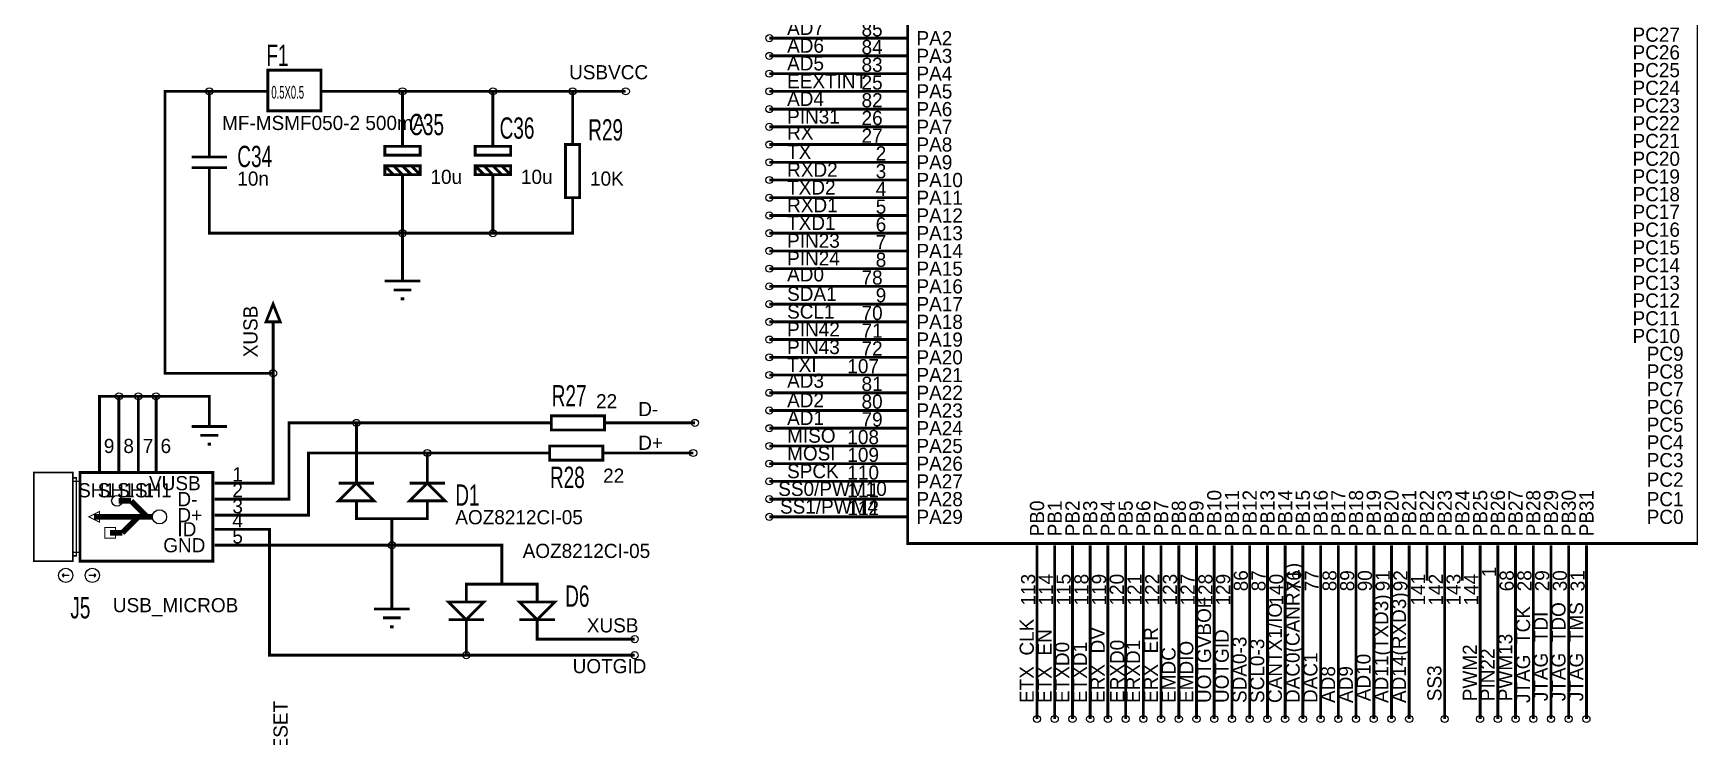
# Model space of a CAD drawing. Header units: inches. Extents: x -16 to 17.4, y -10.5 to 10.5.
# Drawn here: x 1.57 to 10.91, y -3.27 to 0.7 of the extents above; entities that cross this region are included whole.
import ezdxf

# ---------------------------------------------------------------- set-up
doc = ezdxf.new("R2010")
doc.units = ezdxf.units.IN
doc.layers.get('0').update_dxf_attribs({"linetype": 'CONTINUOUS'})

msp = doc.modelspace()

# ---------------------------------------------------------------- linework, layer by layer
for points, const_width in [([(6.5, -2.18), (10.96, -2.18), (10.96, 2.76), (6.5, 2.76), (6.5, -2.18)], 0.016), ([(6.3, 0.67), (5.72, 0.67)], 0.016), ([(6.3, 0.67), (6.5, 0.67)], 0.016), ([(6.3, 0.57), (5.72, 0.57)], 0.016), ([(6.3, 0.57), (6.5, 0.57)], 0.016), ([(2.89, 0.26), (3.19, 0.26), (3.19, 0.49), (2.89, 0.49), (2.89, 0.26)], 0.016), ([(6.3, 0.47), (5.72, 0.47)], 0.016), ([(6.3, 0.47), (6.5, 0.47)], 0.016), ([(2.92, -1.22), (2.31, -1.22), (2.31, 0.37), (2.56, 0.37)], 0.016), ([(2.79, 0.37), (2.56, 0.37)], 0.016), ([(2.56, 0.17), (2.56, 0.37)], 0.016), ([(2.79, 0.37), (2.89, 0.37)], 0.016), ([(3.29, 0.37), (3.19, 0.37)], 0.016), ([(3.29, 0.37), (3.65, 0.37)], 0.016), ([(3.65, 0.18), (3.65, 0.37)], 0.016), ([(4.16, 0.37), (3.65, 0.37)], 0.016), ([(4.61, 0.37), (4.16, 0.37)], 0.016), ([(4.16, 0.18), (4.16, 0.37)], 0.016), ([(4.91, 0.37), (4.61, 0.37)], 0.016), ([(4.61, 0.17), (4.61, 0.37)], 0.016), ([(6.3, 0.37), (5.72, 0.37)], 0.016), ([(6.3, 0.37), (6.5, 0.37)], 0.016), ([(3.65, 0.18), (3.65, 0.08)], 0.016), ([(4.16, 0.18), (4.16, 0.08)], 0.016), ([(6.3, 0.27), (5.72, 0.27)], 0.016), ([(6.3, 0.27), (6.5, 0.27)], 0.016), ([(2.56, 0.17), (2.56, 0.07)], 0.016), ([(4.61, 0.17), (4.61, 0.07)], 0.016), ([(6.3, 0.17), (5.72, 0.17)], 0.016), ([(6.3, 0.17), (6.5, 0.17)], 0.016), ([(2.66, 0), (2.46, 0)], 0.016), ([(2.56, 0), (2.56, 0.07)], 0.016), ([(3.55, 0.01), (3.75, 0.01), (3.75, 0.06), (3.55, 0.06), (3.55, 0.01)], 0.016), ([(3.65, 0.06), (3.65, 0.08)], 0.016), ([(4.06, 0.01), (4.26, 0.01), (4.26, 0.06), (4.06, 0.06), (4.06, 0.01)], 0.016), ([(4.16, 0.06), (4.16, 0.08)], 0.016), ([(4.57, -0.23), (4.65, -0.23), (4.65, 0.07), (4.57, 0.07), (4.57, -0.23)], 0.016), ([(6.3, 0.07), (5.72, 0.07)], 0.016), ([(6.3, 0.07), (6.5, 0.07)], 0.016), ([(2.66, -0.06), (2.46, -0.06)], 0.016), ([(2.56, -0.06), (2.56, -0.13)], 0.016), ([(3.55, -0.1), (3.75, -0.1), (3.75, -0.05), (3.55, -0.05), (3.55, -0.1)], 0.016), ([(3.55, -0.05), (3.6, -0.1)], 0.016), ([(3.6, -0.05), (3.65, -0.1)], 0.016), ([(3.65, -0.05), (3.7, -0.1)], 0.016), ([(3.65, -0.1), (3.65, -0.12)], 0.016), ([(3.7, -0.05), (3.75, -0.1)], 0.016), ([(4.06, -0.1), (4.26, -0.1), (4.26, -0.05), (4.06, -0.05), (4.06, -0.1)], 0.016), ([(4.06, -0.05), (4.11, -0.1)], 0.016), ([(4.11, -0.05), (4.16, -0.1)], 0.016), ([(4.16, -0.05), (4.21, -0.1)], 0.016), ([(4.16, -0.1), (4.16, -0.12)], 0.016), ([(4.21, -0.05), (4.26, -0.1)], 0.016), ([(6.3, -0.03), (5.72, -0.03)], 0.016), ([(6.3, -0.03), (6.5, -0.03)], 0.016), ([(2.56, -0.23), (2.56, -0.13)], 0.016), ([(3.65, -0.22), (3.65, -0.12)], 0.016), ([(4.16, -0.22), (4.16, -0.12)], 0.016), ([(6.3, -0.13), (5.72, -0.13)], 0.016), ([(6.3, -0.13), (6.5, -0.13)], 0.016), ([(2.56, -0.23), (2.56, -0.43), (3.65, -0.43)], 0.016), ([(3.65, -0.22), (3.65, -0.43)], 0.016), ([(4.16, -0.22), (4.16, -0.43)], 0.016), ([(4.61, -0.33), (4.61, -0.23)], 0.016), ([(6.3, -0.23), (5.72, -0.23)], 0.016), ([(6.3, -0.23), (6.5, -0.23)], 0.016), ([(4.61, -0.33), (4.61, -0.43), (4.16, -0.43)], 0.016), ([(6.3, -0.33), (5.72, -0.33)], 0.016), ([(6.3, -0.33), (6.5, -0.33)], 0.016), ([(3.65, -0.6), (3.65, -0.43)], 0.016), ([(3.65, -0.43), (4.16, -0.43)], 0.016), ([(6.3, -0.43), (5.72, -0.43)], 0.016), ([(6.3, -0.43), (6.5, -0.43)], 0.016), ([(6.3, -0.53), (5.72, -0.53)], 0.016), ([(6.3, -0.53), (6.5, -0.53)], 0.016), ([(3.65, -0.6), (3.65, -0.7)], 0.016), ([(6.3, -0.63), (5.72, -0.63)], 0.016), ([(6.3, -0.63), (6.5, -0.63)], 0.016), ([(3.55, -0.7), (3.75, -0.7)], 0.016), ([(3.6, -0.75), (3.7, -0.75)], 0.016), ([(6.3, -0.73), (5.72, -0.73)], 0.016), ([(6.3, -0.73), (6.5, -0.73)], 0.016), ([(2.88, -0.93), (2.96, -0.93), (2.92, -0.83), (2.88, -0.93)], 0.016), ([(3.64, -0.8), (3.66, -0.8)], 0.016), ([(6.3, -0.83), (5.72, -0.83)], 0.016), ([(6.3, -0.83), (6.5, -0.83)], 0.016), ([(2.92, -0.93), (2.92, -1.03)], 0.016), ([(6.3, -0.93), (5.72, -0.93)], 0.016), ([(6.3, -0.93), (6.5, -0.93)], 0.016), ([(2.92, -1.03), (2.92, -1.22)], 0.016), ([(6.3, -1.03), (5.72, -1.03)], 0.016), ([(6.3, -1.03), (6.5, -1.03)], 0.016), ([(2.79, -1.84), (2.92, -1.84), (2.92, -1.22)], 0.016), ([(6.3, -1.13), (5.72, -1.13)], 0.016), ([(6.3, -1.13), (6.5, -1.13)], 0.016), ([(6.3, -1.23), (5.72, -1.23)], 0.016), ([(6.3, -1.23), (6.5, -1.23)], 0.016), ([(1.94, -1.58), (1.94, -1.35), (2.05, -1.35)], 0.016), ([(2.05, -1.58), (2.05, -1.35), (2.16, -1.35)], 0.016), ([(2.16, -1.58), (2.16, -1.35)], 0.016), ([(2.16, -1.35), (2.26, -1.35)], 0.016), ([(2.56, -1.42), (2.56, -1.35), (2.26, -1.35)], 0.016), ([(2.26, -1.58), (2.26, -1.35)], 0.016), ([(6.3, -1.33), (5.72, -1.33)], 0.016), ([(6.3, -1.33), (6.5, -1.33)], 0.016), ([(2.56, -1.42), (2.56, -1.52)], 0.016), ([(2.79, -1.93), (3.01, -1.93), (3.01, -1.5), (3.39, -1.5)], 0.016), ([(4.39, -1.5), (3.39, -1.5)], 0.016), ([(3.39, -1.74), (3.39, -1.5)], 0.016), ([(4.39, -1.5), (4.49, -1.5)], 0.016), ([(4.49, -1.54), (4.79, -1.54), (4.79, -1.46), (4.49, -1.46), (4.49, -1.54)], 0.016), ([(4.89, -1.5), (4.79, -1.5)], 0.016), ([(4.89, -1.5), (5.3, -1.5)], 0.016), ([(6.3, -1.43), (5.72, -1.43)], 0.016), ([(6.3, -1.43), (6.5, -1.43)], 0.016), ([(1.94, -1.58), (1.94, -1.78)], 0.016), ([(2.05, -1.58), (2.05, -1.78)], 0.016), ([(2.16, -1.58), (2.16, -1.78)], 0.016), ([(2.26, -1.58), (2.26, -1.78)], 0.016), ([(2.66, -1.52), (2.46, -1.52)], 0.016), ([(2.61, -1.57), (2.51, -1.57)], 0.016), ([(6.3, -1.53), (5.72, -1.53)], 0.016), ([(6.3, -1.53), (6.5, -1.53)], 0.016), ([(2.57, -1.62), (2.55, -1.62)], 0.016), ([(2.79, -2.02), (3.12, -2.02), (3.12, -1.67), (3.79, -1.67)], 0.016), ([(4.38, -1.67), (3.79, -1.67)], 0.016), ([(3.79, -1.74), (3.79, -1.67)], 0.016), ([(4.38, -1.67), (4.48, -1.67)], 0.016), ([(4.48, -1.71), (4.78, -1.71), (4.78, -1.63), (4.48, -1.63), (4.48, -1.71)], 0.016), ([(4.88, -1.67), (4.78, -1.67)], 0.016), ([(4.88, -1.67), (5.29, -1.67)], 0.016), ([(6.3, -1.63), (5.72, -1.63)], 0.016), ([(6.3, -1.63), (6.5, -1.63)], 0.016), ([(1.57, -2.28), (1.79, -2.28), (1.79, -1.78), (1.57, -1.78), (1.57, -2.28)], 0.008), ([(1.83, -2.28), (2.58, -2.28), (2.58, -1.78), (1.83, -1.78), (1.83, -2.28)], 0.016), ([(3.39, -1.74), (3.39, -1.84)], 0.016), ([(3.79, -1.74), (3.79, -1.84)], 0.016), ([(6.3, -1.73), (5.72, -1.73)], 0.016), ([(6.3, -1.73), (6.5, -1.73)], 0.016), ([(1.79, -2.25), (1.81, -2.25), (1.81, -1.81), (1.79, -1.81), (1.79, -2.25)], 0.008), ([(1.79, -2.23), (1.83, -2.23), (1.83, -1.83), (1.79, -1.83), (1.79, -2.23)], 0.008), ([(2.79, -1.84), (2.59, -1.84)], 0.016), ([(3.49, -1.94), (3.29, -1.94), (3.39, -1.84), (3.49, -1.94)], 0.016), ([(3.49, -1.84), (3.29, -1.84)], 0.016), ([(3.89, -1.94), (3.69, -1.94), (3.79, -1.84), (3.89, -1.94)], 0.016), ([(3.89, -1.84), (3.69, -1.84)], 0.016), ([(6.3, -1.83), (5.72, -1.83)], 0.016), ([(6.3, -1.83), (6.5, -1.83)], 0.016), ([(2.119, -1.94), (2.049, -1.94)], 0.032), ([(2.209, -2.03), (2.119, -1.94)], 0.032), ([(2.79, -1.93), (2.59, -1.93)], 0.016), ([(3.39, -1.94), (3.39, -2.04), (3.79, -2.04), (3.79, -1.94)], 0.016), ([(6.3, -1.93), (5.72, -1.93)], 0.016), ([(6.3, -1.93), (6.5, -1.93)], 0.016), ([(1.94, -2), (1.94, -2.06), (1.88, -2.03), (1.94, -2)], 0.006), ([(2.239, -2.03), (1.909, -2.03)], 0.032), ([(2.159, -2.03), (2.069, -2.12)], 0.032), ([(2.79, -2.02), (2.59, -2.02)], 0.016), ([(3.59, -2.14), (3.59, -2.04)], 0.016), ([(6.3, -2.03), (5.72, -2.03)], 0.016), ([(6.3, -2.03), (6.5, -2.03)], 0.016), ([(1.97, -2.15), (2.03, -2.15), (2.03, -2.09), (1.97, -2.09), (1.97, -2.15)], 0.006), ([(2.069, -2.12), (1.999, -2.12)], 0.032), ([(2.79, -2.1), (2.59, -2.1)], 0.016), ([(2.79, -2.1), (2.9, -2.1), (2.9, -2.81), (4.01, -2.81)], 0.016), ([(3.59, -2.14), (3.59, -2.19)], 0.016), ([(2.79, -2.19), (2.59, -2.19)], 0.016), ([(2.79, -2.19), (3.59, -2.19)], 0.016), ([(3.59, -2.45), (3.59, -2.19)], 0.016), ([(3.59, -2.19), (4.21, -2.19), (4.21, -2.31)], 0.016), ([(7.23, -2.39), (7.23, -2.19)], 0.016), ([(7.33, -2.39), (7.33, -2.19)], 0.016), ([(7.43, -2.39), (7.43, -2.19)], 0.016), ([(7.53, -2.39), (7.53, -2.19)], 0.016), ([(7.63, -2.39), (7.63, -2.19)], 0.016), ([(7.73, -2.39), (7.73, -2.19)], 0.016), ([(7.83, -2.39), (7.83, -2.19)], 0.016), ([(7.93, -2.39), (7.93, -2.19)], 0.016), ([(8.03, -2.39), (8.03, -2.19)], 0.016), ([(8.13, -2.39), (8.13, -2.19)], 0.016), ([(8.23, -2.39), (8.23, -2.19)], 0.016), ([(8.33, -2.39), (8.33, -2.19)], 0.016), ([(8.43, -2.39), (8.43, -2.19)], 0.016), ([(8.53, -2.39), (8.53, -2.19)], 0.016), ([(8.63, -2.39), (8.63, -2.19)], 0.016), ([(8.73, -2.39), (8.73, -2.19)], 0.016), ([(8.83, -2.39), (8.83, -2.19)], 0.016), ([(8.93, -2.39), (8.93, -2.19)], 0.016), ([(9.03, -2.39), (9.03, -2.19)], 0.016), ([(9.13, -2.39), (9.13, -2.19)], 0.016), ([(9.23, -2.39), (9.23, -2.19)], 0.016), ([(9.33, -2.39), (9.33, -2.19)], 0.016), ([(9.43, -2.39), (9.43, -2.19)], 0.016), ([(9.53, -2.39), (9.53, -2.19)], 0.016), ([(9.63, -2.39), (9.63, -2.19)], 0.016), ([(9.73, -2.39), (9.73, -2.19)], 0.016), ([(9.83, -2.39), (9.83, -2.19)], 0.016), ([(9.93, -2.39), (9.93, -2.19)], 0.016), ([(10.03, -2.39), (10.03, -2.19)], 0.016), ([(10.13, -2.39), (10.13, -2.19)], 0.016), ([(10.23, -2.39), (10.23, -2.19)], 0.016), ([(10.33, -2.39), (10.33, -2.19)], 0.016), ([(4.21, -2.31), (4.21, -2.41)], 0.016), ([(1.73, -2.36), (1.74, -2.35)], 0.008), ([(1.73, -2.36), (1.74, -2.37)], 0.008), ([(1.73, -2.36), (1.77, -2.36)], 0.008), ([(1.92, -2.36), (1.88, -2.36)], 0.008), ([(1.92, -2.36), (1.91, -2.35)], 0.008), ([(1.92, -2.36), (1.91, -2.37)], 0.008), ([(4.41, -2.51), (4.41, -2.41), (4.01, -2.41), (4.01, -2.51)], 0.016), ([(7.23, -2.39), (7.23, -3.17)], 0.016), ([(7.33, -2.39), (7.33, -3.17)], 0.016), ([(7.43, -2.39), (7.43, -3.17)], 0.016), ([(7.53, -2.39), (7.53, -3.17)], 0.016), ([(7.63, -2.39), (7.63, -3.17)], 0.016), ([(7.73, -2.39), (7.73, -3.17)], 0.016), ([(7.83, -2.39), (7.83, -3.17)], 0.016), ([(7.93, -2.39), (7.93, -3.17)], 0.016), ([(8.03, -2.39), (8.03, -3.17)], 0.016), ([(8.13, -2.39), (8.13, -3.17)], 0.016), ([(8.23, -2.39), (8.23, -3.17)], 0.016), ([(8.33, -2.39), (8.33, -3.17)], 0.016), ([(8.43, -2.39), (8.43, -3.17)], 0.016), ([(8.53, -2.39), (8.53, -3.17)], 0.016), ([(8.63, -2.39), (8.63, -3.17)], 0.016), ([(8.73, -2.39), (8.73, -3.17)], 0.016), ([(8.83, -2.39), (8.83, -3.17)], 0.016), ([(8.93, -2.39), (8.93, -3.17)], 0.016), ([(9.03, -2.39), (9.03, -3.17)], 0.016), ([(9.13, -2.39), (9.13, -3.17)], 0.016), ([(9.23, -2.39), (9.23, -3.17)], 0.016), ([(9.33, -2.39), (9.33, -3.17)], 0.016), ([(9.53, -2.39), (9.53, -3.17)], 0.016), ([(9.73, -2.39), (9.73, -3.17)], 0.016), ([(9.83, -2.39), (9.83, -3.17)], 0.016), ([(9.93, -2.39), (9.93, -3.17)], 0.016), ([(10.03, -2.39), (10.03, -3.17)], 0.016), ([(10.13, -2.39), (10.13, -3.17)], 0.016), ([(10.23, -2.39), (10.23, -3.17)], 0.016), ([(10.33, -2.39), (10.33, -3.17)], 0.016), ([(3.59, -2.45), (3.59, -2.55)], 0.016), ([(3.91, -2.51), (4.11, -2.51), (4.01, -2.61), (3.91, -2.51)], 0.016), ([(4.31, -2.51), (4.51, -2.51), (4.41, -2.61), (4.31, -2.51)], 0.016), ([(3.69, -2.55), (3.49, -2.55)], 0.016), ([(3.64, -2.6), (3.54, -2.6)], 0.016), ([(3.91, -2.61), (4.11, -2.61)], 0.016), ([(4.01, -2.71), (4.01, -2.61)], 0.016), ([(4.31, -2.61), (4.51, -2.61)], 0.016), ([(4.41, -2.71), (4.41, -2.61)], 0.016), ([(3.6, -2.65), (3.58, -2.65)], 0.016), ([(4.01, -2.71), (4.01, -2.81)], 0.016), ([(4.41, -2.71), (4.41, -2.72), (4.96, -2.72)], 0.016), ([(4.96, -2.81), (4.01, -2.81)], 0.016)]:
    msp.add_lwpolyline(points, dxfattribs=dict(const_width=const_width))
for centre, radius in [((2.039, -1.94), 0.03), ((2.279, -2.03), 0.04)]:
    msp.add_circle(centre, radius)
at = {"layer": '16384'}
for centre in [(5.72, 0.67), (5.72, 0.57), (5.72, 0.47), (2.56, 0.37), (3.65, 0.37), (4.16, 0.37), (4.61, 0.37), (4.91, 0.37), (5.72, 0.37), (5.72, 0.27), (5.72, 0.17), (5.72, 0.07), (5.72, -0.03), (5.72, -0.13), (5.72, -0.23), (5.72, -0.33), (3.65, -0.43), (4.16, -0.43), (5.72, -0.43), (5.72, -0.53), (5.72, -0.63), (5.72, -0.73), (5.72, -0.83), (5.72, -0.93), (5.72, -1.03), (5.72, -1.13), (2.92, -1.22), (5.72, -1.23), (2.05, -1.35), (2.16, -1.35), (2.26, -1.35), (5.72, -1.33), (3.39, -1.5), (5.3, -1.5), (5.72, -1.43), (5.72, -1.53), (3.79, -1.67), (5.29, -1.67), (5.72, -1.63), (5.72, -1.73), (5.72, -1.83), (5.72, -1.93), (5.72, -2.03), (3.59, -2.19), (4.96, -2.72), (4.01, -2.81), (4.96, -2.81), (7.23, -3.17), (7.33, -3.17), (7.43, -3.17), (7.53, -3.17), (7.63, -3.17), (7.73, -3.17), (7.83, -3.17), (7.93, -3.17), (8.03, -3.17), (8.13, -3.17), (8.23, -3.17), (8.33, -3.17), (8.43, -3.17), (8.53, -3.17), (8.63, -3.17), (8.73, -3.17), (8.83, -3.17), (8.93, -3.17), (9.03, -3.17), (9.13, -3.17), (9.23, -3.17), (9.33, -3.17), (9.53, -3.17), (9.73, -3.17), (9.83, -3.17), (9.93, -3.17), (10.03, -3.17), (10.13, -3.17), (10.23, -3.17), (10.33, -3.17)]:
    msp.add_circle(centre, 0.02, dxfattribs=at)
at = {"layer": '255'}
for centre in [(1.75, -2.36), (1.9, -2.36)]:
    msp.add_circle(centre, 0.04, dxfattribs=at)

# ---------------------------------------------------------------- texts
for s, p in [('AD7', (5.82, 0.688)), ('85', (6.24, 0.68)), ('AD6', (5.82, 0.588)), ('84', (6.24, 0.58)), ('PA2', (6.55, 0.63)), ('PC27', (10.59, 0.65)), ('AD5', (5.82, 0.488)), ('83', (6.24, 0.48)), ('PA3', (6.55, 0.53)), ('PC26', (10.59, 0.55)), ('USBVCC', (4.59, 0.438)), ('EEXTINT', (5.82, 0.388)), ('PA4', (6.55, 0.43)), ('PC25', (10.59, 0.45)), ('25', (6.24, 0.38)), ('PA5', (6.55, 0.33)), ('PC24', (10.59, 0.35)), ('AD4', (5.82, 0.288)), ('82', (6.24, 0.28)), ('PA6', (6.55, 0.23)), ('PC23', (10.59, 0.25)), ('MF-MSMF050-2 500mA', (2.632, 0.152)), ('PIN31', (5.82, 0.188)), ('26', (6.24, 0.18)), ('PA7', (6.55, 0.13)), ('PC22', (10.59, 0.15)), ('RX', (5.82, 0.098)), ('27', (6.24, 0.08)), ('PA8', (6.55, 0.03)), ('PC21', (10.59, 0.05)), ('TX', (5.82, -0.012)), ('2', (6.32, -0.02)), ('PA9', (6.55, -0.07)), ('PC20', (10.59, -0.05)), ('10n', (2.718, -0.162)), ('10u', (3.808, -0.152)), ('10u', (4.318, -0.152)), ('10K', (4.708, -0.162)), ('RXD2', (5.82, -0.112)), ('3', (6.32, -0.12)), ('PA10', (6.55, -0.17)), ('PC19', (10.59, -0.15)), ('TXD2', (5.82, -0.212)), ('4', (6.32, -0.22)), ('PC18', (10.59, -0.25)), ('RXD1', (5.82, -0.312)), ('5', (6.32, -0.32)), ('PA11', (6.55, -0.27)), ('PC17', (10.59, -0.35)), ('TXD1', (5.82, -0.412)), ('6', (6.32, -0.42)), ('PA12', (6.55, -0.37)), ('PC16', (10.59, -0.45)), ('PIN23', (5.82, -0.512)), ('7', (6.32, -0.52)), ('PA13', (6.55, -0.47)), ('PIN24', (5.82, -0.612)), ('8', (6.32, -0.62)), ('PA14', (6.55, -0.57)), ('PC15', (10.59, -0.55)), ('AD0', (5.82, -0.702)), ('78', (6.24, -0.72)), ('PA15', (6.55, -0.67)), ('PC14', (10.59, -0.65)), ('SDA1', (5.82, -0.812)), ('9', (6.32, -0.82)), ('PA16', (6.55, -0.77)), ('PC13', (10.59, -0.75)), ('SCL1', (5.82, -0.912)), ('70', (6.24, -0.92)), ('PA17', (6.55, -0.87)), ('PC12', (10.59, -0.85)), ('PIN42', (5.82, -1.012)), ('PA18', (6.55, -0.97)), ('PC11', (10.59, -0.95)), ('71', (6.24, -1.02)), ('PA19', (6.55, -1.07)), ('PC10', (10.59, -1.05)), ('PIN43', (5.82, -1.112)), ('72', (6.24, -1.12)), ('PA20', (6.55, -1.17)), ('PC9', (10.67, -1.15)), ('TXI', (5.82, -1.212)), ('107', (6.16, -1.22)), ('PA21', (6.55, -1.27)), ('PC8', (10.67, -1.25)), ('AD3', (5.82, -1.302)), ('81', (6.24, -1.32)), ('PA22', (6.55, -1.37)), ('PC7', (10.67, -1.35)), ('22', (4.742, -1.418)), ('D-', (4.98, -1.462)), ('AD2', (5.82, -1.412)), ('80', (6.24, -1.42)), ('PA23', (6.55, -1.47)), ('PC6', (10.67, -1.45)), ('AD1', (5.82, -1.512)), ('79', (6.24, -1.52)), ('PA24', (6.55, -1.57)), ('PC5', (10.67, -1.55)), ('9', (1.965, -1.67)), ('8', (2.075, -1.67)), ('6', (2.285, -1.67)), ('D+', (4.98, -1.652)), ('MISO', (5.82, -1.612)), ('108', (6.16, -1.62)), ('PA25', (6.55, -1.67)), ('PC4', (10.67, -1.65)), ('7', (2.185, -1.67)), ('MOSI', (5.82, -1.712)), ('109', (6.16, -1.72)), ('PC3', (10.67, -1.75)), ('1', (2.69, -1.83)), ('22', (4.782, -1.838)), ('SPCK', (5.82, -1.812)), ('110', (6.16, -1.82)), ('PA26', (6.55, -1.77)), ('SH1', (1.82, -1.92)), ('SH1', (1.93, -1.92)), ('SH1', (2.04, -1.92)), ('SH1', (2.14, -1.92)), ('VUSB', (2.22, -1.88)), ('2', (2.69, -1.92)), ('SS0/PWM10', (5.77, -1.912)), ('111', (6.16, -1.92)), ('PA27', (6.55, -1.87)), ('PC2', (10.67, -1.86)), ('D-', (2.38, -1.97)), ('3', (2.69, -2.01)), ('SS1/PWM4', (5.78, -2.012)), ('112', (6.16, -2.02)), ('PA28', (6.55, -1.97)), ('PC1', (10.67, -1.97)), ('D+', (2.38, -2.06)), ('4', (2.69, -2.09)), ('AOZ8212CI-05', (3.948, -2.072)), ('PA29', (6.55, -2.07)), ('PC0', (10.67, -2.07)), ('GND', (2.3, -2.23)), ('ID', (2.38, -2.14)), ('5', (2.69, -2.18)), ('AOZ8212CI-05', (4.328, -2.262)), ('USB_MICROB', (2.016, -2.568)), ('XUSB', (4.69, -2.682)), ('UOTGID', (4.61, -2.912))]:
    msp.add_text(s, height=0.08).set_placement(p)
at = {"width": 0.666667}
for s, p in [('F1', (2.882, 0.513)), ('C35', (3.688, 0.123)), ('C36', (4.198, 0.103)), ('R29', (4.698, 0.093)), ('C34', (2.718, -0.057)), ('R27', (4.492, -1.407)), ('R28', (4.482, -1.867)), ('D1', (3.948, -1.967)), ('D6', (4.568, -2.537)), ('J5', (1.776, -2.603))]:
    msp.add_text(s, height=0.12, dxfattribs=at).set_placement(p)
for s, p in [('XUSB', (2.832, -1.13)), ('PB0', (7.27, -2.14)), ('PB1', (7.37, -2.14)), ('PB2', (7.47, -2.14)), ('PB3', (7.57, -2.14)), ('PB4', (7.67, -2.14)), ('PB5', (7.77, -2.14)), ('PB6', (7.87, -2.14)), ('PB7', (7.97, -2.14)), ('PB8', (8.07, -2.14)), ('PB9', (8.17, -2.14)), ('PB10', (8.27, -2.14)), ('PB11', (8.37, -2.14)), ('PB12', (8.47, -2.14)), ('PB13', (8.57, -2.14)), ('PB14', (8.67, -2.14)), ('PB15', (8.77, -2.14)), ('PB16', (8.87, -2.14)), ('PB17', (8.97, -2.14)), ('PB18', (9.07, -2.14)), ('PB19', (9.17, -2.14)), ('PB20', (9.27, -2.14)), ('PB21', (9.37, -2.14)), ('PB22', (9.47, -2.14)), ('PB23', (9.57, -2.14)), ('PB24', (9.67, -2.14)), ('PB25', (9.77, -2.14)), ('PB26', (9.87, -2.14)), ('PB27', (9.97, -2.14)), ('PB28', (10.07, -2.14)), ('PB29', (10.17, -2.14)), ('PB30', (10.27, -2.14)), ('PB31', (10.37, -2.14)), ('86', (8.42, -2.45)), ('87', (8.52, -2.45)), ('DAC0(CANRX1)', (8.712, -3.08)), ('76', (8.72, -2.45)), ('77', (8.82, -2.45)), ('88', (8.92, -2.45)), ('89', (9.02, -2.45)), ('90', (9.12, -2.45)), ('91', (9.22, -2.45)), ('92', (9.32, -2.45)), ('1', (9.82, -2.37)), ('68', (9.92, -2.45)), ('28', (10.02, -2.45)), ('29', (10.12, -2.45)), ('30', (10.22, -2.45)), ('31', (10.32, -2.45)), ('113', (7.22, -2.53)), ('114', (7.32, -2.53)), ('115', (7.42, -2.53)), ('118', (7.52, -2.53)), ('119', (7.62, -2.53)), ('120', (7.72, -2.53)), ('121', (7.82, -2.53)), ('122', (7.92, -2.53)), ('123', (8.02, -2.53)), ('127', (8.12, -2.53)), ('128', (8.22, -2.53)), ('129', (8.32, -2.53)), ('140', (8.62, -2.53)), ('141', (9.42, -2.53)), ('142', (9.52, -2.53)), ('143', (9.62, -2.53)), ('144', (9.72, -2.53)), ('UOTGVBOF', (8.212, -3.08)), ('CANTX1/IO', (8.612, -3.08)), ('AD11(TXD3)', (9.212, -3.08)), ('AD14(RXD3)', (9.312, -3.08)), ('JTAG_TDO', (10.212, -3.07)), ('JTAG_TMS', (10.312, -3.07)), ('ETX_CLK', (7.212, -3.08)), ('JTAG_TCK', (10.012, -3.08)), ('JTAG_TDI', (10.112, -3.07)), ('ETX_EN', (7.312, -3.08)), ('ERX_DV', (7.612, -3.08)), ('ERX_ER', (7.912, -3.08)), ('UOTGID', (8.312, -3.08)), ('SDA0-3', (8.412, -3.08)), ('PWM13', (9.912, -3.07)), ('ETXD0', (7.412, -3.08)), ('ETXD1', (7.512, -3.08)), ('ERXD0', (7.722, -3.08)), ('ERXD1', (7.812, -3.08)), ('EMDC', (8.012, -3.08)), ('EMDIO', (8.112, -3.08)), ('SCL0-3', (8.512, -3.08)), ('DAC1', (8.812, -3.08)), ('PWM2', (9.712, -3.07)), ('PIN22', (9.812, -3.07)), ('AD8', (8.912, -3.08)), ('AD9', (9.012, -3.08)), ('AD10', (9.112, -3.07)), ('SS3', (9.512, -3.07)), ('MASTER_RESET', (3.002, -3.93))]:
    msp.add_text(s, height=0.08, rotation=90).set_placement(p)
at = {"layer": '128', "width": 0.555556}
msp.add_text('0.5X0.5', height=0.072, dxfattribs=at).set_placement((2.91, 0.329))

doc.saveas('drawing.dxf')
